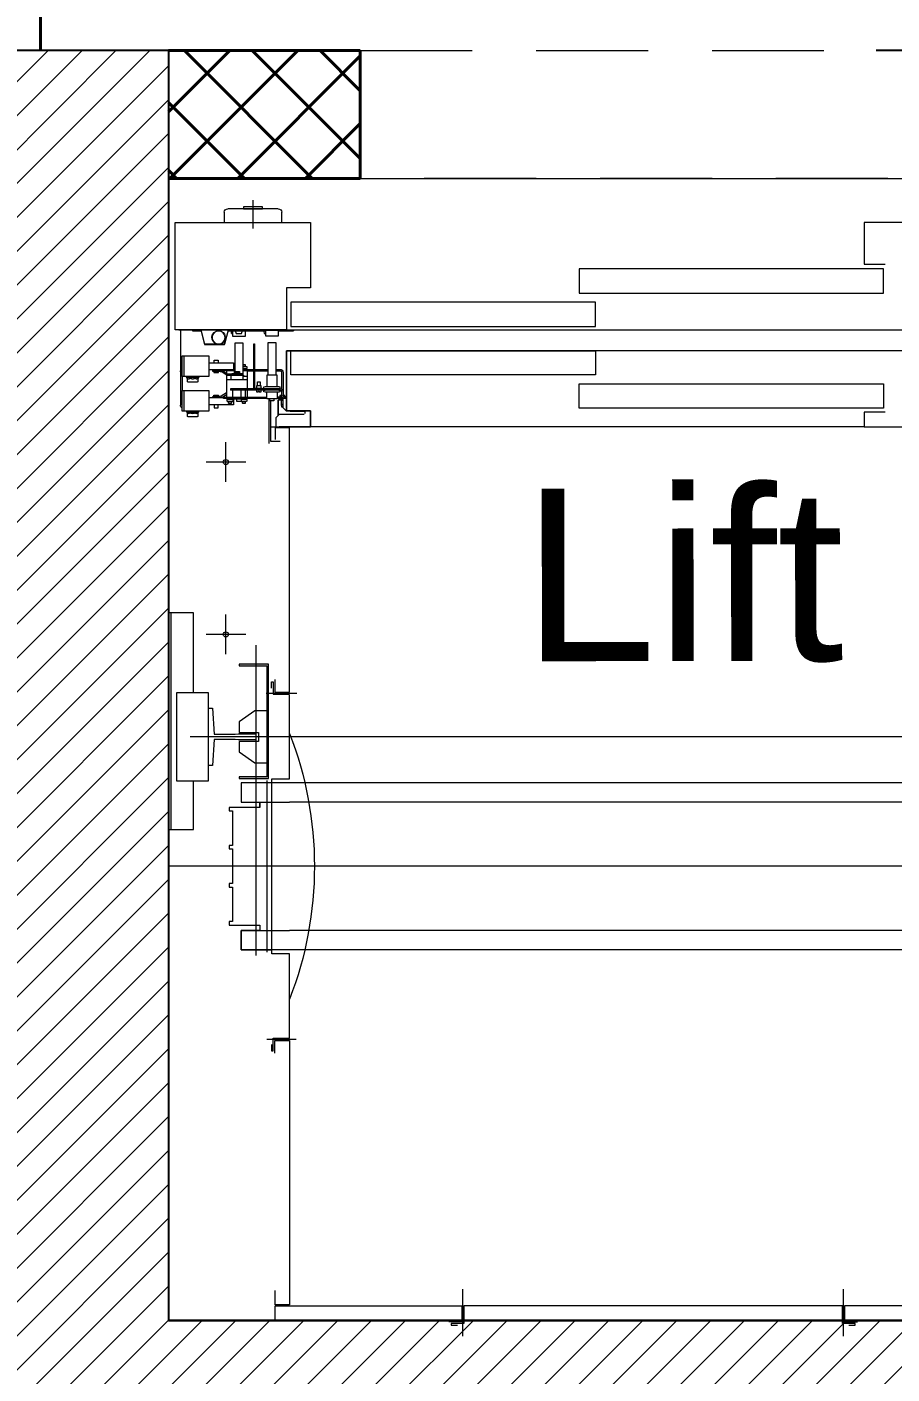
# Model space of a CAD drawing. Header units: metres. Extents: x -322116 to -321123, y -26723 to -26468.
# Drawn here: x -321720.433 to -321719.08, y -26551.829 to -26549.721 of the extents above; entities that cross this region are included whole.
import ezdxf

# ---------------------------------------------------------------- set-up
doc = ezdxf.new("R2010")
doc.units = ezdxf.units.M
doc.header["$LTSCALE"] = 7
doc.header["$MEASUREMENT"] = 0
doc.header["$PDMODE"] = 34
doc.header["$PDSIZE"] = 0.5
doc.linetypes.add('1363-TXX-A-XXX-Plots layouts-R02$0$HIDDEN', pattern=[0.375, 0.25, -0.125])
doc.linetypes.add('Hidden', pattern=[9.525, 6.35, -3.175])
doc.layers.add('22-1-14-ROAD P2PFGC', color=5, linetype='Continuous')
for name, color, linetype, lineweight in [('A-ANNO-TXT3', 6, 'Continuous', 30), ('A-CONV-EVTR', 2, 'Continuous', 18), ('A-FLOR-HIDN', 9, 'Hidden', 13), ('A-GRID-DIMS', 142, 'Continuous', 9), ('A-PATT', 8, 'Continuous', 5), ('A-WALL-BLWO', 7, 'Continuous', 40), ('L-Structure', 5, 'Continuous', 15), ('PATT-CONC', 8, 'Continuous', 9), ('plaster', 1, 'Continuous', 0)]:
    doc.layers.add(name, color=color, linetype=linetype, lineweight=lineweight)
doc.styles.add('EG_SIMPLEX', font='SIMPLEX.shx')
doc.styles.get("Standard").update_dxf_attribs({"font": 'romans.shx', "height": 0.5})
doc.dimstyles.new('ERGA-M-0200', dxfattribs={"dimscale": 1.15, "dimtxt": 0.2, "dimasz": 0.2, "dimexe": 0.1, "dimexo": 0.1, "dimgap": 0.06, "dimtad": 1, "dimdec": 1, "dimlfac": 100, "dimrnd": 5, "dimdsep": 46, "dimtxsty": 'EG_SIMPLEX', "dimblk1": 'OBLIQUE', "dimblk2": 'OBLIQUE', "dimsah": 1, "dimcen": 0.3, "dimclrd": 256, "dimclre": 256, "dimclrt": 2, "dimadec": 0, "dimazin": 0, "dimtfac": 1, "dimtdec": 1, "dimtix": 1, "dimtmove": 2, "dimatfit": 3, "dimldrblk": 'OBLIQUE', "dimfxl": 1, "dimtolj": 1, "dimtzin": 0, "dimarcsym": 0})

# ---------------------------------------------------------------- blocks, each defined once
blk = doc.blocks.new('block')
at = {"layer": 'PATT-CONC', "transparency": 33554610}
h = blk.add_hatch(dxfattribs=at)
h.set_pattern_fill('ANSI31', color=8, scale=0.3)
h.set_pattern_definition([(45, (0, 0), (-0.0265165042945, 0.0265165042945), [])])
edge = h.paths.add_edge_path()
edge.add_line((-321666.3118, -26556.5581), (-321655.5118, -26556.5581))
edge.add_line((-321655.5118, -26556.5581), (-321655.5118, -26553.8198))
edge.add_line((-321655.5118, -26553.8198), (-321653.5118, -26553.8198))
edge.add_line((-321653.5118, -26553.8198), (-321653.5118, -26552.0448))
edge.add_line((-321653.5118, -26552.0448), (-321655.5118, -26552.0448))
edge.add_line((-321655.5118, -26552.0448), (-321655.5118, -26549.7581))
edge.add_line((-321655.5118, -26549.7581), (-321655.2118, -26549.7581))
edge.add_line((-321655.2118, -26549.7581), (-321655.2118, -26551.7448))
edge.add_line((-321655.2118, -26551.7448), (-321653.5118, -26551.7448))
edge.add_line((-321653.5118, -26551.7448), (-321653.5118, -26549.7581))
edge.add_line((-321653.5118, -26549.7581), (-321653.2118, -26549.7581))
edge.add_line((-321653.2118, -26549.7581), (-321653.2118, -26553.8198))
edge.add_line((-321653.2118, -26553.8198), (-321650.8518, -26553.8198))
edge.add_line((-321650.8518, -26553.8198), (-321650.8514, -26549.7581))
edge.add_line((-321650.8514, -26549.7581), (-321650.5518, -26549.7581))
edge.add_line((-321650.5518, -26549.7581), (-321650.5518, -26554.1198))
edge.add_line((-321650.5518, -26554.1198), (-321651.4424, -26554.1198))
edge.add_line((-321651.4424, -26554.1198), (-321651.4424, -26556.5581))
edge.add_line((-321651.4424, -26556.5581), (-321642.2603, -26556.5581))
at = {"layer": 'L-Structure'}
blk.add_lwpolyline([(-321666.3118, -26556.5581), (-321655.5118, -26556.5581), (-321655.5118, -26553.8198), (-321653.5118, -26553.8198), (-321653.5118, -26552.0448), (-321655.5118, -26552.0448), (-321655.5118, -26549.7581), (-321655.2118, -26549.7581), (-321655.2118, -26551.7448), (-321653.5118, -26551.7448), (-321653.5118, -26549.7581), (-321653.2118, -26549.7581), (-321653.2118, -26553.8198), (-321650.8518, -26553.8198), (-321650.8514, -26549.7581), (-321650.5518, -26549.7581), (-321650.5518, -26554.1198), (-321651.4424, -26554.1198), (-321651.4424, -26556.5581), (-321642.2603, -26556.5581)], dxfattribs=at)
blk = doc.blocks.new('new for 322')
at = {"layer": 'plaster'}
h = blk.add_hatch(dxfattribs=at)
h.set_pattern_fill('ANSI38', color=256, scale=1.6)
h.paths.add_polyline_path([(-321765.0788, -26543.0781), (-321765.5036, -26543.5028), (-321766.2268, -26542.7796), (-321766.2956, -26542.7796), (-321765.5175, -26558.0822), (-321764.316, -26558.0822)])
h.paths.add_polyline_path([(-321768.5834, -26556.8625), (-321781.7424, -26556.8822), (-321781.7424, -26554.1198), (-321785.2118, -26554.1198), (-321785.2118, -26556.8581), (-321797.2021, -26556.8581), (-321797.2961, -26558.0581), (-321784.2274, -26558.0581), (-321784.2274, -26555.3198), (-321783.0674, -26555.3198), (-321783.0674, -26558.0822), (-321768.5214, -26558.0822)])
h.paths.add_polyline_path([(-321765.5798, -26556.8581), (-321768.5834, -26556.8625), (-321768.5214, -26558.0822), (-321765.5175, -26558.0822)])
h.paths.add_polyline_path([(-321797.2021, -26556.8581), (-321800.2113, -26556.8581), (-321800.3053, -26558.0581), (-321797.2961, -26558.0581)])
h.paths.add_polyline_path([(-321799.6506, -26549.7008), (-321799.1168, -26542.8869), (-321799.7327, -26543.5028), (-321800.3225, -26542.9129), (-321800.847, -26549.6071), (-321801.509, -26558.0581), (-321800.3053, -26558.0581), (-321800.2113, -26556.8581), (-321800.2113, -26556.8581)])
h.paths.add_polyline_path([(-321798.8905, -26539.9977), (-321798.2566, -26531.9053), (-321770.9538, -26531.9053), (-321771.0148, -26530.7053), (-321799.3662, -26530.7053), (-321800.0868, -26539.9039), (-321800.3225, -26542.9129), (-321799.7327, -26543.5028), (-321799.1168, -26542.8869)])
edge = h.paths.add_edge_path(flags=16)
edge.add_arc((-321799.7327, -26542.7796), 0.5062, 0, 360)
h.paths.add_polyline_path([(-321799.9764, -26543.172), (-321799.4889, -26543.172), (-321799.4889, -26542.8345), (-321799.9764, -26542.8345)], flags=0)
h.paths.add_polyline_path([(-321800.1505, -26542.7522), (-321799.3148, -26542.7522), (-321799.3148, -26542.4147), (-321800.1505, -26542.4147)], flags=0)
h.paths.add_polyline_path([(-321800.0191, -26538.1625), (-321799.0769, -26538.1625), (-321799.0769, -26537.7125), (-321800.0191, -26537.7125)], flags=17)
h.paths.add_polyline_path([(-321799.7372, -26537.6648), (-321799.3588, -26537.6648), (-321799.3588, -26537.2054), (-321799.7372, -26537.2054)], flags=16)
edge = h.paths.add_edge_path()
edge.add_line((-321765.8073, -26528.7505), (-321767.005, -26528.8262))
edge.add_line((-321767.005, -26528.8262), (-321766.2956, -26542.7796))
edge.add_line((-321766.2956, -26542.7796), (-321766.2268, -26542.7796))
edge.add_line((-321766.2268, -26542.7796), (-321766.0098, -26542.7796))
edge.add_arc((-321765.5036, -26542.7796), 0.5062, 39.0187, 180, ccw=False)
edge.add_line((-321765.1102, -26542.4608), (-321765.8073, -26528.7505))
blk = doc.blocks.new('1 elev')
at = {"layer": 'A-PATT', "extrusion": (2.36417e-21, 1.06473e-05, 1)}
blk.add_hatch(color=256, dxfattribs=at).paths.add_polyline_path([(-321709.4192, -26488.6632), (-321709.4652, -26488.6632), (-321709.4652, -26488.4845), (-321709.4192, -26488.4845), (-321709.4192, -26488.4872), (-321709.4625, -26488.4872), (-321709.4625, -26488.6605), (-321709.4192, -26488.6605)], flags=0)
at = {"layer": 'A-CONV-EVTR', "extrusion": (2.36417e-21, 1.06473e-05, 1)}
for p, q in [((-321709.4805, -26487.772, 0), (-321709.4014, -26487.772, 0)), ((-321709.4556, -26487.772, 0), (-321709.4556, -26487.7688, 0)), ((-321709.4556, -26487.7688, 0), (-321709.4263, -26487.7688, 0)), ((-321709.4263, -26487.772, 0), (-321709.4556, -26487.772, 0)), ((-321709.441, -26487.8026, 0), (-321709.441, -26487.7583, 0)), ((-321709.4263, -26487.7688, 0), (-321709.4263, -26487.772, 0)), ((-321710.9329, -26487.7937, 0), (-321710.3969, -26487.7937, 0)), ((-321710.3969, -26487.7937, 0), (-321710.3969, -26487.8587, 0)), ((-321709.3195, -26487.7937, 0), (-321709.5307, -26487.7937, 0)), ((-321709.5307, -26487.7937, 0), (-321709.5307, -26487.8955, 0)), ((-321709.4859, -26487.7937, 0), (-321709.4859, -26487.7774, 0)), ((-321709.396, -26487.7937, 0), (-321709.4859, -26487.7937, 0)), ((-321709.396, -26487.7774, 0), (-321709.396, -26487.7937, 0)), ((-321709.3195, -26487.9615, 0), (-321709.3195, -26487.7937, 0)), ((-321710.3969, -26487.8587, 0), (-321710.4294, -26487.8587, 0)), ((-321710.4269, -26487.9041, 0), (-321710.4269, -26487.8662, 0)), ((-321710.4269, -26487.8662, 0), (-321709.9508, -26487.8662, 0)), ((-321709.9508, -26487.8662, 0), (-321709.9508, -26487.9041, 0)), ((-321709.5307, -26487.8955, 0), (-321709.4933, -26487.8955, 0)), ((-321709.4933, -26487.8955, 0), (-321709.4933, -26487.9615, 0)), ((-321709.9508, -26487.9041, 0), (-321710.4269, -26487.9041, 0)), ((-321709.9765, -26487.9561, 0), (-321709.9765, -26487.9182, 0)), ((-321709.9765, -26487.9182, 0), (-321709.5004, -26487.9182, 0)), ((-321709.5004, -26487.9182, 0), (-321709.5004, -26487.9561, 0)), ((-321709.325, -26487.9615, 0), (-321710.9329, -26487.9615, 0)), ((-321709.5004, -26487.9561, 0), (-321709.9765, -26487.9561, 0)), ((-321709.5044, -26487.9621, 0), (-321709.5044, -26487.9628, 0)), ((-321709.4026, -26487.9621, 0), (-321709.5044, -26487.9621, 0)), ((-321709.4809, -26487.9628, 0), (-321709.5044, -26487.9628, 0)), ((-321709.4939, -26487.9615, 0), (-321709.3574, -26487.9615, 0)), ((-321709.4933, -26487.9615, 0), (-321709.3195, -26487.9615, 0)), ((-321709.4809, -26487.9707, 0), (-321709.4809, -26487.9621, 0)), ((-321709.4603, -26487.9621, 0), (-321709.4603, -26487.9707, 0)), ((-321709.4024, -26487.9628, 0), (-321709.4603, -26487.9628, 0)), ((-321709.4578, -26487.9641, 0), (-321709.4571, -26487.9628, 0)), ((-321709.4294, -26487.9715, 0), (-321709.4294, -26487.9628, 0)), ((-321709.4239, -26487.9641, 0), (-321709.4246, -26487.9628, 0)), ((-321709.4138, -26487.9641, 0), (-321709.4131, -26487.9628, 0)), ((-321709.4089, -26487.9628, 0), (-321709.4089, -26487.9715, 0)), ((-321709.3966, -26487.9843, 0), (-321709.4026, -26487.9621, 0)), ((-321709.4022, -26487.9615, 0), (-321709.3962, -26487.9837, 0)), ((-321709.3656, -26487.9837, 0), (-321709.3597, -26487.9615, 0)), ((-321709.3593, -26487.9621, 0), (-321709.3652, -26487.9843, 0)), ((-321709.3463, -26487.9628, 0), (-321709.3595, -26487.9628, 0)), ((-321709.3463, -26487.9621, 0), (-321709.3593, -26487.9621, 0)), ((-321709.333, -26487.9615, 0), (-321709.3574, -26487.9615, 0)), ((-321709.3463, -26487.9615, 0), (-321709.3463, -26487.9628, 0)), ((-321709.3277, -26487.9615, 0), (-321709.3277, -26488.0795, 0)), ((-321709.4603, -26487.9707, 0), (-321709.4809, -26487.9707, 0)), ((-321709.4771, -26487.9816, 0), (-321709.4641, -26487.9816, 0)), ((-321709.4771, -26488.0324, 0), (-321709.4771, -26487.9816, 0)), ((-321709.4641, -26487.9816, 0), (-321709.4641, -26488.0324, 0)), ((-321709.4586, -26487.9672, 0), (-321709.4603, -26487.9672, 0)), ((-321709.4578, -26487.9641, 0), (-321709.4586, -26487.9672, 0)), ((-321709.4435, -26487.9832, 0), (-321709.4435, -26488.0514, 0)), ((-321709.4424, -26487.9832, 0), (-321709.4435, -26487.9832, 0)), ((-321709.4424, -26488.0514, 0), (-321709.4424, -26487.9832, 0)), ((-321709.4089, -26487.9715, 0), (-321709.4294, -26487.9715, 0)), ((-321709.4257, -26487.9823, 0), (-321709.4127, -26487.9823, 0)), ((-321709.4257, -26488.0395, 0), (-321709.4257, -26487.9823, 0)), ((-321709.4231, -26487.9672, 0), (-321709.4239, -26487.9641, 0)), ((-321709.4146, -26487.9672, 0), (-321709.4231, -26487.9672, 0)), ((-321709.4138, -26487.9641, 0), (-321709.4146, -26487.9672, 0)), ((-321709.4127, -26487.9823, 0), (-321709.4127, -26488.0265, 0)), ((-321709.4076, -26487.9641, 0), (-321709.4089, -26487.9641, 0)), ((-321709.4076, -26487.9672, 0), (-321709.4089, -26487.9672, 0)), ((-321709.4076, -26487.9672, 0), (-321709.4076, -26487.9641, 0)), ((-321709.3977, -26487.9719, 0), (-321709.3972, -26487.972, 0)), ((-321709.3977, -26487.9749, 0), (-321709.3972, -26487.9749, 0)), ((-321709.3962, -26487.9837, 0), (-321709.3656, -26487.9837, 0)), ((-321709.3597, -26487.9637, 0), (-321709.3603, -26487.9637, 0)), ((-321710.8571, -26487.994, 0), (-321709.4933, -26487.994, 0)), ((-321709.9765, -26487.994, 0), (-321709.9765, -26488.0319, 0)), ((-321709.5004, -26487.994, 0), (-321709.9765, -26487.994, 0)), ((-321709.4933, -26487.994, 0), (-321709.5068, -26487.994, 0)), ((-321709.4933, -26487.994, 0), (-321709.5068, -26487.994, 0)), ((-321709.5004, -26488.0319, 0), (-321709.5004, -26487.994, 0)), ((-321709.4933, -26487.994, 0), (-321709.4933, -26488.0882, 0)), ((-321709.4933, -26488.0882, 0), (-321709.4933, -26487.994, 0)), ((-321709.4933, -26488.0882, 0), (-321709.4933, -26487.994, 0)), ((-321709.4424, -26487.9886, 0), (-321709.4435, -26487.9886, 0)), ((-321709.3652, -26487.9843, 0), (-321709.3966, -26487.9843, 0)), ((-321709.3717, -26488.0021, 0), (-321709.3717, -26488.0346, 0)), ((-321709.3301, -26488.0021, 0), (-321709.3717, -26488.0021, 0)), ((-321709.3327, -26488.0021, 0), (-321709.3327, -26488.0346, 0)), ((-321709.3301, -26488.0346, 0), (-321709.3301, -26488.0021, 0)), ((-321709.4771, -26488.0232, 0), (-321709.4836, -26488.0232, 0)), ((-321709.4771, -26488.0254, 0), (-321709.4836, -26488.0254, 0)), ((-321709.4435, -26488.0232, 0), (-321709.4641, -26488.0232, 0)), ((-321709.4435, -26488.0254, 0), (-321709.4641, -26488.0254, 0)), ((-321709.4257, -26488.0232, 0), (-321709.4424, -26488.0232, 0)), ((-321709.4322, -26488.0254, 0), (-321709.4424, -26488.0254, 0)), ((-321709.4322, -26488.0254, 0), (-321709.4257, -26488.0254, 0)), ((-321709.4322, -26488.0536, 0), (-321709.4322, -26488.0254, 0)), ((-321709.4305, -26488.0187, 0), (-321709.4311, -26488.019, 0)), ((-321709.4311, -26488.019, 0), (-321709.4311, -26488.0218, 0)), ((-321709.4311, -26488.0218, 0), (-321709.4305, -26488.0222, 0)), ((-321709.4311, -26488.0222, 0), (-321709.4257, -26488.0222, 0)), ((-321709.4311, -26488.0232, 0), (-321709.4311, -26488.0222, 0)), ((-321709.4257, -26488.0187, 0), (-321709.4305, -26488.0187, 0)), ((-321709.4285, -26488.0154, 0), (-321709.4289, -26488.0159, 0)), ((-321709.4289, -26488.0159, 0), (-321709.4289, -26488.0187, 0)), ((-321709.4257, -26488.0159, 0), (-321709.4289, -26488.0159, 0)), ((-321709.4257, -26488.0154, 0), (-321709.4285, -26488.0154, 0)), ((-321709.4105, -26488.0232, 0), (-321709.4127, -26488.0232, 0)), ((-321709.4127, -26488.0254, 0), (-321709.3997, -26488.0254, 0)), ((-321709.4105, -26488.0132, 0), (-321709.4105, -26488.0241, 0)), ((-321709.3717, -26488.0132, 0), (-321709.4105, -26488.0132, 0)), ((-321709.4105, -26488.0241, 0), (-321709.3717, -26488.0241, 0)), ((-321709.3921, -26488.0249, 0), (-321709.4014, -26488.0305, 0)), ((-321709.3997, -26488.0254, 0), (-321709.3997, -26488.0295, 0)), ((-321709.3997, -26488.0254, 0), (-321709.3948, -26488.0254, 0)), ((-321709.398, -26488.0254, 0), (-321709.398, -26488.0241, 0)), ((-321709.3948, -26488.0254, 0), (-321709.3948, -26488.0241, 0)), ((-321709.378, -26488.0243, 0), (-321709.3899, -26488.0243, 0)), ((-321709.3867, -26488.0086, 0), (-321709.3867, -26488.0132, 0)), ((-321709.3802, -26488.0086, 0), (-321709.3867, -26488.0086, 0)), ((-321709.3867, -26488.0241, 0), (-321709.3867, -26488.0243, 0)), ((-321709.3802, -26488.0132, 0), (-321709.3802, -26488.0086, 0)), ((-321709.3802, -26488.0241, 0), (-321709.3802, -26488.0243, 0)), ((-321709.378, -26488.0265, 0), (-321709.378, -26488.0243, 0)), ((-321710.4269, -26488.046, 0), (-321710.4269, -26488.0839, 0)), ((-321709.9508, -26488.046, 0), (-321710.4269, -26488.046, 0)), ((-321709.9765, -26488.0319, 0), (-321709.5004, -26488.0319, 0)), ((-321709.9508, -26488.0839, 0), (-321709.9508, -26488.046, 0)), ((-321709.4879, -26488.0276, 0), (-321709.4879, -26488.0644, 0)), ((-321709.4858, -26488.0276, 0), (-321709.4858, -26488.0541, 0)), ((-321709.4787, -26488.0324, 0), (-321709.4625, -26488.0324, 0)), ((-321709.4787, -26488.0503, 0), (-321709.4787, -26488.0324, 0)), ((-321709.4625, -26488.0324, 0), (-321709.4625, -26488.0503, 0)), ((-321709.4522, -26488.0427, 0), (-321709.4522, -26488.049, 0)), ((-321709.4479, -26488.0427, 0), (-321709.4522, -26488.0427, 0)), ((-321709.4479, -26488.049, 0), (-321709.4479, -26488.0427, 0)), ((-321709.4257, -26488.0341, 0), (-321709.4322, -26488.0341, 0)), ((-321709.4322, -26488.0395, 0), (-321709.3997, -26488.0395, 0)), ((-321709.4273, -26488.0332, 0), (-321709.4257, -26488.0332, 0)), ((-321709.4273, -26488.0341, 0), (-321709.4273, -26488.0332, 0)), ((-321709.4257, -26488.033, 0), (-321709.4025, -26488.033, 0)), ((-321709.4245, -26488.0308, 0), (-321709.4025, -26488.0308, 0)), ((-321709.4245, -26488.033, 0), (-321709.4245, -26488.0308, 0)), ((-321709.424, -26488.0295, 0), (-321709.424, -26488.0308, 0)), ((-321709.4078, -26488.0295, 0), (-321709.424, -26488.0295, 0)), ((-321709.4197, -26488.0265, 0), (-321709.4197, -26488.0294, 0)), ((-321709.4121, -26488.0265, 0), (-321709.4197, -26488.0265, 0)), ((-321709.4197, -26488.0294, 0), (-321709.4121, -26488.0294, 0)), ((-321709.4148, -26488.0308, 0), (-321709.4148, -26488.033, 0)), ((-321709.4121, -26488.0294, 0), (-321709.4121, -26488.0265, 0)), ((-321709.4092, -26488.033, 0), (-321709.4092, -26488.0308, 0)), ((-321709.4078, -26488.0308, 0), (-321709.4078, -26488.0295, 0)), ((-321709.4062, -26488.033, 0), (-321709.4062, -26488.0395, 0)), ((-321709.4003, -26488.0324, 0), (-321709.391, -26488.0268, 0)), ((-321709.3997, -26488.032, 0), (-321709.3997, -26488.0666, 0)), ((-321709.3899, -26488.0265, 0), (-321709.378, -26488.0265, 0)), ((-321709.3869, -26488.0281, 0), (-321709.3869, -26488.0265, 0)), ((-321709.3799, -26488.0281, 0), (-321709.3869, -26488.0281, 0)), ((-321709.3799, -26488.0265, 0), (-321709.3799, -26488.0281, 0)), ((-321709.3717, -26488.0346, 0), (-321709.3301, -26488.0346, 0)), ((-321709.3564, -26488.0357, 0), (-321709.3564, -26488.0346, 0)), ((-321709.3369, -26488.0357, 0), (-321709.3564, -26488.0357, 0)), ((-321709.3564, -26488.0357, 0), (-321709.3547, -26488.0373, 0)), ((-321709.3547, -26488.0373, 0), (-321709.3547, -26488.0426, 0)), ((-321709.3547, -26488.0426, 0), (-321709.3537, -26488.0433, 0)), ((-321709.3537, -26488.0433, 0), (-321709.3396, -26488.0433, 0)), ((-321709.3396, -26488.0433, 0), (-321709.3385, -26488.0426, 0)), ((-321709.3385, -26488.0373, 0), (-321709.3369, -26488.0357, 0)), ((-321709.3385, -26488.0426, 0), (-321709.3385, -26488.0373, 0)), ((-321709.3369, -26488.0346, 0), (-321709.3369, -26488.0357, 0)), ((-321709.3304, -26488.0346, 0), (-321709.3304, -26488.0563, 0)), ((-321709.4881, -26488.0653, 0), (-321709.4938, -26488.0653, 0)), ((-321709.4887, -26488.066, 0), (-321709.4928, -26488.066, 0)), ((-321709.4908, -26488.0642, 0), (-321709.4883, -26488.0642, 0)), ((-321709.4883, -26488.0642, 0), (-321709.4879, -26488.0642, 0)), ((-321709.4879, -26488.0644, 0), (-321709.4881, -26488.0642, 0)), ((-321709.4787, -26488.066, 0), (-321709.4861, -26488.066, 0)), ((-321709.4858, -26488.0579, 0), (-321709.4858, -26488.0644, 0)), ((-321709.4858, -26488.0642, 0), (-321709.483, -26488.0642, 0)), ((-321709.4847, -26488.0648, 0), (-321709.4858, -26488.0648, 0)), ((-321709.4858, -26488.0651, 0), (-321709.4853, -26488.0653, 0)), ((-321709.4858, -26488.0653, 0), (-321709.4853, -26488.0653, 0)), ((-321709.4853, -26488.0653, 0), (-321709.4853, -26488.0659, 0)), ((-321709.4853, -26488.0659, 0), (-321709.4846, -26488.0659, 0)), ((-321709.4847, -26488.0642, 0), (-321709.4847, -26488.0648, 0)), ((-321709.4846, -26488.0659, 0), (-321709.4847, -26488.0642, 0)), ((-321709.4836, -26488.0536, 0), (-321709.4056, -26488.0536, 0)), ((-321709.4836, -26488.0557, 0), (-321709.4056, -26488.0557, 0)), ((-321709.4814, -26488.0503, 0), (-321709.4831, -26488.0508, 0)), ((-321709.48, -26488.0503, 0), (-321709.4831, -26488.0508, 0)), ((-321709.4831, -26488.0508, 0), (-321709.4831, -26488.0531, 0)), ((-321709.4831, -26488.0531, 0), (-321709.4814, -26488.0536, 0)), ((-321709.4814, -26488.0557, 0), (-321709.4831, -26488.0562, 0)), ((-321709.4831, -26488.0562, 0), (-321709.4831, -26488.0585, 0)), ((-321709.4831, -26488.0585, 0), (-321709.4814, -26488.059, 0)), ((-321709.483, -26488.0642, 0), (-321709.483, -26488.066, 0)), ((-321709.4598, -26488.0503, 0), (-321709.4814, -26488.0503, 0)), ((-321709.4814, -26488.059, 0), (-321709.4598, -26488.059, 0)), ((-321709.4787, -26488.059, 0), (-321709.4787, -26488.0693, 0)), ((-321709.4625, -26488.0693, 0), (-321709.4625, -26488.059, 0)), ((-321709.3948, -26488.0666, 0), (-321709.4625, -26488.0666, 0)), ((-321709.4581, -26488.0508, 0), (-321709.4598, -26488.0503, 0)), ((-321709.4598, -26488.0536, 0), (-321709.4581, -26488.0531, 0)), ((-321709.4581, -26488.0562, 0), (-321709.4598, -26488.0557, 0)), ((-321709.4598, -26488.059, 0), (-321709.4581, -26488.0585, 0)), ((-321709.4581, -26488.0531, 0), (-321709.4581, -26488.0508, 0)), ((-321709.4581, -26488.0585, 0), (-321709.4581, -26488.0562, 0)), ((-321709.4554, -26488.0525, 0), (-321709.4554, -26488.0536, 0)), ((-321709.4446, -26488.0525, 0), (-321709.4554, -26488.0525, 0)), ((-321709.4538, -26488.049, 0), (-321709.4462, -26488.049, 0)), ((-321709.4538, -26488.0525, 0), (-321709.4538, -26488.049, 0)), ((-321709.4536, -26488.0585, 0), (-321709.4538, -26488.0557, 0)), ((-321709.4507, -26488.0585, 0), (-321709.4536, -26488.0585, 0)), ((-321709.4507, -26488.0574, 0), (-321709.4507, -26488.0585, 0)), ((-321709.4494, -26488.0574, 0), (-321709.4507, -26488.0574, 0)), ((-321709.45, -26488.0525, 0), (-321709.45, -26488.0536, 0)), ((-321709.4494, -26488.0585, 0), (-321709.4494, -26488.0574, 0)), ((-321709.4465, -26488.0585, 0), (-321709.4494, -26488.0585, 0)), ((-321709.4462, -26488.0557, 0), (-321709.4465, -26488.0585, 0)), ((-321709.4462, -26488.049, 0), (-321709.4462, -26488.0525, 0)), ((-321709.4322, -26488.0666, 0), (-321709.4322, -26488.0557, 0)), ((-321709.4292, -26488.0666, 0), (-321709.4292, -26488.0557, 0)), ((-321709.4224, -26488.0666, 0), (-321709.4224, -26488.0557, 0)), ((-321709.411, -26488.0557, 0), (-321709.411, -26488.0536, 0)), ((-321709.4094, -26488.0666, 0), (-321709.4094, -26488.0557, 0)), ((-321709.4056, -26488.0536, 0), (-321709.4056, -26488.0557, 0)), ((-321709.3997, -26488.06, 0), (-321709.391, -26488.0652, 0)), ((-321709.3921, -26488.067, 0), (-321709.3997, -26488.0625, 0)), ((-321709.398, -26488.0687, 0), (-321709.398, -26488.0666, 0)), ((-321709.3948, -26488.0687, 0), (-321709.3948, -26488.0666, 0)), ((-321709.3948, -26488.0679, 0), (-321709.3717, -26488.0679, 0)), ((-321709.378, -26488.0655, 0), (-321709.3899, -26488.0655, 0)), ((-321709.3899, -26488.0676, 0), (-321709.378, -26488.0676, 0)), ((-321709.3869, -26488.0638, 0), (-321709.3869, -26488.0655, 0)), ((-321709.3799, -26488.0638, 0), (-321709.3869, -26488.0638, 0)), ((-321709.3867, -26488.0679, 0), (-321709.3867, -26488.0676, 0)), ((-321709.3802, -26488.0679, 0), (-321709.3802, -26488.0676, 0)), ((-321709.3799, -26488.0655, 0), (-321709.3799, -26488.0638, 0)), ((-321709.378, -26488.0676, 0), (-321709.378, -26488.0655, 0)), ((-321709.3717, -26488.0563, 0), (-321709.3717, -26488.0888, 0)), ((-321709.3301, -26488.0563, 0), (-321709.3717, -26488.0563, 0)), ((-321709.3327, -26488.0563, 0), (-321709.3327, -26488.0888, 0)), ((-321709.3301, -26488.0888, 0), (-321709.3301, -26488.0563, 0)), ((-321710.4269, -26488.0839, 0), (-321709.9508, -26488.0839, 0)), ((-321709.5307, -26488.0882, 0), (-321709.5307, -26488.1131, 0)), ((-321709.4933, -26488.0882, 0), (-321709.5307, -26488.0882, 0)), ((-321709.5307, -26488.0882, 0), (-321709.4933, -26488.0882, 0)), ((-321709.5307, -26488.1131, 0), (-321709.5307, -26488.0882, 0)), ((-321709.5307, -26488.0882, 0), (-321709.4933, -26488.0882, 0)), ((-321709.5307, -26488.1131, 0), (-321709.5307, -26488.0882, 0)), ((-321709.5231, -26488.0882, 0), (-321709.5209, -26488.0882, 0)), ((-321709.522, -26488.0893, 0), (-321709.522, -26488.0925, 0)), ((-321709.522, -26488.0893, 0), (-321709.4993, -26488.0893, 0)), ((-321709.4928, -26488.0882, 0), (-321709.5209, -26488.0882, 0)), ((-321709.4933, -26488.0687, 0), (-321709.4787, -26488.0687, 0)), ((-321709.4874, -26488.0828, 0), (-321709.4928, -26488.0882, 0)), ((-321709.4874, -26488.0692, 0), (-321709.4874, -26488.0828, 0)), ((-321709.4874, -26488.0709, 0), (-321709.4809, -26488.0709, 0)), ((-321709.4853, -26488.0712, 0), (-321709.4874, -26488.0712, 0)), ((-321709.4874, -26488.0783, 0), (-321709.4848, -26488.0783, 0)), ((-321709.4851, -26488.0783, 0), (-321709.4874, -26488.0783, 0)), ((-321709.4854, -26488.0817, 0), (-321709.4874, -26488.0817, 0)), ((-321709.4863, -26488.0715, 0), (-321709.4809, -26488.0715, 0)), ((-321709.4848, -26488.0783, 0), (-321709.4854, -26488.0817, 0)), ((-321709.4853, -26488.0709, 0), (-321709.4853, -26488.0712, 0)), ((-321709.4848, -26488.0715, 0), (-321709.4848, -26488.0783, 0)), ((-321709.4828, -26488.0687, 0), (-321709.4819, -26488.0687, 0)), ((-321709.4803, -26488.072, 0), (-321709.4803, -26488.0953, 0)), ((-321709.4798, -26488.072, 0), (-321709.4798, -26488.0958, 0)), ((-321709.4787, -26488.0693, 0), (-321709.4625, -26488.0693, 0)), ((-321709.4738, -26488.0693, 0), (-321709.4738, -26488.0725, 0)), ((-321709.4738, -26488.0725, 0), (-321709.4673, -26488.0725, 0)), ((-321709.469, -26488.1304, 0), (-321709.469, -26488.0725, 0)), ((-321709.4673, -26488.0725, 0), (-321709.4673, -26488.0693, 0)), ((-321709.4663, -26488.1391, 0), (-321709.4663, -26488.0714, 0)), ((-321709.4625, -26488.0687, 0), (-321709.3948, -26488.0687, 0)), ((-321709.4311, -26488.0698, 0), (-321709.4311, -26488.0687, 0)), ((-321709.4305, -26488.0698, 0), (-321709.4311, -26488.0701, 0)), ((-321709.4224, -26488.0698, 0), (-321709.4311, -26488.0698, 0)), ((-321709.4311, -26488.0701, 0), (-321709.4311, -26488.0729, 0)), ((-321709.4311, -26488.0729, 0), (-321709.4305, -26488.0733, 0)), ((-321709.4305, -26488.0733, 0), (-321709.423, -26488.0733, 0)), ((-321709.4289, -26488.0733, 0), (-321709.4289, -26488.0761, 0)), ((-321709.4289, -26488.0761, 0), (-321709.4285, -26488.0765, 0)), ((-321709.4289, -26488.0761, 0), (-321709.4246, -26488.0761, 0)), ((-321709.4285, -26488.0765, 0), (-321709.425, -26488.0765, 0)), ((-321709.425, -26488.0765, 0), (-321709.4246, -26488.0761, 0)), ((-321709.4246, -26488.0761, 0), (-321709.4246, -26488.0733, 0)), ((-321709.423, -26488.0698, 0), (-321709.4224, -26488.07, 0)), ((-321709.423, -26488.0733, 0), (-321709.4224, -26488.0729, 0)), ((-321709.4226, -26488.07, 0), (-321709.411, -26488.07, 0)), ((-321709.4224, -26488.0687, 0), (-321709.4224, -26488.0698, 0)), ((-321709.4224, -26488.0701, 0), (-321709.4224, -26488.073, 0)), ((-321709.4224, -26488.073, 0), (-321709.4224, -26488.0733, 0)), ((-321709.4224, -26488.0733, 0), (-321709.4159, -26488.0733, 0)), ((-321709.4159, -26488.0733, 0), (-321709.4159, -26488.07, 0)), ((-321709.411, -26488.07, 0), (-321709.411, -26488.0687, 0)), ((-321709.4105, -26488.0687, 0), (-321709.4105, -26488.0787, 0)), ((-321709.4105, -26488.0787, 0), (-321709.3717, -26488.0787, 0)), ((-321709.4089, -26488.0698, 0), (-321709.4095, -26488.0701, 0)), ((-321709.4095, -26488.0701, 0), (-321709.4095, -26488.0729, 0)), ((-321709.4095, -26488.0729, 0), (-321709.4089, -26488.0733, 0)), ((-321709.4094, -26488.0698, 0), (-321709.4094, -26488.0687, 0)), ((-321709.4008, -26488.0698, 0), (-321709.4094, -26488.0698, 0)), ((-321709.4089, -26488.0733, 0), (-321709.4013, -26488.0733, 0)), ((-321709.4073, -26488.0733, 0), (-321709.4073, -26488.0761, 0)), ((-321709.4073, -26488.0761, 0), (-321709.4068, -26488.0765, 0)), ((-321709.4073, -26488.0761, 0), (-321709.4029, -26488.0761, 0)), ((-321709.4068, -26488.0765, 0), (-321709.4034, -26488.0765, 0)), ((-321709.4034, -26488.0765, 0), (-321709.4029, -26488.0761, 0)), ((-321709.4029, -26488.0761, 0), (-321709.4029, -26488.0733, 0)), ((-321709.4007, -26488.0701, 0), (-321709.4013, -26488.0698, 0)), ((-321709.4013, -26488.0733, 0), (-321709.4007, -26488.0729, 0)), ((-321709.4008, -26488.0687, 0), (-321709.4008, -26488.0698, 0)), ((-321709.4007, -26488.0729, 0), (-321709.4007, -26488.0701, 0)), ((-321709.3867, -26488.0833, 0), (-321709.3867, -26488.0787, 0)), ((-321709.3802, -26488.0833, 0), (-321709.3867, -26488.0833, 0)), ((-321709.3802, -26488.0787, 0), (-321709.3802, -26488.0833, 0)), ((-321709.3717, -26488.0888, 0), (-321709.3301, -26488.0888, 0)), ((-321709.3564, -26488.0898, 0), (-321709.3564, -26488.0888, 0)), ((-321709.3369, -26488.0888, 0), (-321709.3369, -26488.0898, 0)), ((-321710.4294, -26488.0904, 0), (-321710.3969, -26488.0904, 0)), ((-321710.3969, -26488.0904, 0), (-321710.3969, -26488.1131, 0)), ((-321709.5209, -26488.0936, 0), (-321709.482, -26488.0936, 0)), ((-321709.482, -26488.0936, 0), (-321709.4766, -26488.099, 0)), ((-321709.4766, -26488.099, 0), (-321709.4766, -26488.112, 0)), ((-321709.3369, -26488.0898, 0), (-321709.3564, -26488.0898, 0)), ((-321709.3564, -26488.0898, 0), (-321709.3547, -26488.0915, 0)), ((-321709.3547, -26488.0915, 0), (-321709.3547, -26488.0968, 0)), ((-321709.3547, -26488.0968, 0), (-321709.3537, -26488.0974, 0)), ((-321709.3537, -26488.0974, 0), (-321709.3396, -26488.0974, 0)), ((-321709.3396, -26488.0974, 0), (-321709.3385, -26488.0968, 0)), ((-321709.3385, -26488.0915, 0), (-321709.3369, -26488.0898, 0)), ((-321709.3385, -26488.0968, 0), (-321709.3385, -26488.0915, 0)), ((-321710.3969, -26488.1131, 0), (-321710.8593, -26488.1131, 0)), ((-321710.3969, -26488.1131, 0), (-321709.482, -26488.1131, 0)), ((-321709.469, -26488.1131, 0), (-321709.5307, -26488.1131, 0)), ((-321709.469, -26488.1131, 0), (-321709.5307, -26488.1131, 0)), ((-321709.4982, -26488.1145, 0), (-321709.4755, -26488.1145, 0)), ((-321709.4982, -26488.5284, 0), (-321709.4982, -26488.1145, 0)), ((-321709.4755, -26488.1145, 0), (-321709.4755, -26488.1331, 0)), ((-321709.469, -26488.1359, 0), (-321709.469, -26488.1131, 0)), ((-321709.469, -26488.1359, 0), (-321709.469, -26488.1131, 0)), ((-321709.4836, -26488.1359, 0), (-321709.469, -26488.1359, 0)), ((-321709.4836, -26488.1359, 0), (-321709.469, -26488.1359, 0)), ((-321709.3986, -26488.1993, 0), (-321709.3986, -26488.1374, 0)), ((-321709.4296, -26488.1683, 0), (-321709.3676, -26488.1683, 0)), ((-321709.3477, -26488.4044, 0), (-321709.3087, -26488.4044, 0)), ((-321709.3477, -26488.5292, 0), (-321709.3477, -26488.4044, 0)), ((-321709.3132, -26488.7433, 0), (-321709.3132, -26488.4044, 0)), ((-321709.3087, -26488.4044, 0), (-321709.3087, -26488.5738, 0)), ((-321709.3986, -26488.4689, 0), (-321709.3986, -26488.407, 0)), ((-321709.4296, -26488.438, 0), (-321709.3676, -26488.438, 0)), ((-321709.3477, -26488.5183, 0), (-321709.3477, -26488.4454, 0)), ((-321709.4452, -26488.4548, 0), (-321709.4452, -26488.9404, 0)), ((-321709.4652, -26488.4845, 0), (-321709.4192, -26488.4845, 0)), ((-321709.4652, -26488.5982, 0), (-321709.4652, -26488.4845, 0)), ((-321709.4625, -26488.4872, 0), (-321709.4625, -26488.5982, 0)), ((-321709.4192, -26488.4872, 0), (-321709.4625, -26488.4872, 0)), ((-321709.4192, -26488.4845, 0), (-321709.4192, -26488.4872, 0)), ((-321709.4752, -26488.5083, 0), (-321709.4752, -26488.5284, 0)), ((-321709.4615, -26488.53, 0), (-321709.5097, -26488.53, 0)), ((-321709.4752, -26488.5284, 0), (-321709.4982, -26488.5284, 0)), ((-321709.4725, -26488.5316, 0), (-321709.4982, -26488.5316, 0)), ((-321709.4725, -26488.5119, 0), (-321709.4725, -26488.5316, 0)), ((-321709.4698, -26488.5119, 0), (-321709.4725, -26488.5119, 0)), ((-321709.4698, -26488.5219, 0), (-321709.4698, -26488.5119, 0)), ((-321709.3712, -26488.5292, 0), (-321709.3214, -26488.5292, 0)), ((-321709.3712, -26488.6672, 0), (-321709.3712, -26488.5292, 0)), ((-321709.3214, -26488.5292, 0), (-321709.3214, -26488.6672, 0)), ((-321709.4982, -26488.6637, 0), (-321709.4982, -26488.5323, 0)), ((-321709.4625, -26488.5576, 0), (-321709.4441, -26488.5576, 0)), ((-321709.4441, -26488.5576, 0), (-321709.4192, -26488.5749, 0)), ((-321709.3777, -26488.5535, 0), (-321709.3802, -26488.5942, 0)), ((-321709.3712, -26488.5535, 0), (-321709.3777, -26488.5535, 0)), ((-321709.3712, -26488.6429, 0), (-321709.3712, -26488.5535, 0)), ((-321709.3087, -26488.5738, 0), (-321709.3087, -26488.7433, 0)), ((-321709.4495, -26488.5912, 0), (-321709.4495, -26488.5982, 0)), ((-321709.4192, -26488.5912, 0), (-321709.4495, -26488.5912, 0)), ((-321709.4452, -26488.5933, 0), (-321709.4452, -26488.6031, 0)), ((-321709.4176, -26488.5933, 0), (-321709.4452, -26488.5933, 0)), ((-321709.4192, -26488.5749, 0), (-321709.4192, -26488.5912, 0)), ((-321709.4133, -26488.5942, 0), (-321709.4176, -26488.5933, 0)), ((-321709.3802, -26488.5942, 0), (-321709.4133, -26488.5942, 0)), ((-321711.0087, -26488.5982, 0), (-321709.3427, -26488.5982, 0)), ((-321709.4652, -26488.6632, 0), (-321709.4652, -26488.5982, 0)), ((-321709.4625, -26488.5982, 0), (-321709.4625, -26488.6605, 0)), ((-321709.4495, -26488.5982, 0), (-321709.4495, -26488.6053, 0)), ((-321709.4495, -26488.6053, 0), (-321709.4192, -26488.6053, 0)), ((-321709.4452, -26488.6031, 0), (-321709.4176, -26488.6031, 0)), ((-321709.4192, -26488.6053, 0), (-321709.4192, -26488.6215, 0)), ((-321709.4176, -26488.6031, 0), (-321709.4133, -26488.6023, 0)), ((-321709.4133, -26488.6023, 0), (-321709.3802, -26488.6023, 0)), ((-321709.3802, -26488.6023, 0), (-321709.3777, -26488.6429, 0)), ((-321709.4192, -26488.6215, 0), (-321709.4441, -26488.6388, 0)), ((-321709.4441, -26488.6388, 0), (-321709.4625, -26488.6388, 0)), ((-321709.3777, -26488.6429, 0), (-321709.3712, -26488.6429, 0)), ((-321710.6027, -26488.6702, 0), (-321710.0667, -26488.6702, 0)), ((-321710.0667, -26488.6702, 0), (-321709.4982, -26488.6702, 0)), ((-321709.4706, -26488.6637, 0), (-321709.4982, -26488.6637, 0)), ((-321709.4982, -26488.6702, 0), (-321709.4224, -26488.6702, 0)), ((-321709.4706, -26488.9377, 0), (-321709.4706, -26488.6637, 0)), ((-321709.4706, -26488.6702, 0), (-321709.4224, -26488.6702, 0)), ((-321709.4192, -26488.6632, 0), (-321709.4652, -26488.6632, 0)), ((-321709.463, -26488.9351, 0), (-321709.463, -26488.6663, 0)), ((-321709.4625, -26488.6605, 0), (-321709.4192, -26488.6605, 0)), ((-321709.4224, -26488.6702, 0), (-321709.4224, -26488.7005, 0)), ((-321709.4224, -26488.6702, 0), (-321709.4224, -26488.7005, 0)), ((-321709.4192, -26488.6605, 0), (-321709.4192, -26488.6632, 0)), ((-321709.3214, -26488.6672, 0), (-321709.3712, -26488.6672, 0)), ((-321709.3477, -26488.7433, 0), (-321709.3477, -26488.6672, 0)), ((-321710.6027, -26488.7005, 0), (-321710.0667, -26488.7005, 0)), ((-321710.0667, -26488.7005, 0), (-321709.4982, -26488.7005, 0)), ((-321709.4224, -26488.7005, 0), (-321709.4982, -26488.7005, 0)), ((-321709.4516, -26488.7087, 0), (-321709.4516, -26488.7005, 0)), ((-321709.4516, -26488.7005, 0), (-321709.4516, -26488.7087, 0)), ((-321709.4224, -26488.7005, 0), (-321709.4516, -26488.7005, 0)), ((-321709.4516, -26488.7087, 0), (-321709.4035, -26488.7087, 0)), ((-321709.4089, -26488.7141, 0), (-321709.4089, -26488.7682, 0)), ((-321709.4035, -26488.7141, 0), (-321709.4089, -26488.7141, 0)), ((-321709.4035, -26488.7087, 0), (-321709.4035, -26488.7141, 0)), ((-321709.3087, -26488.7433, 0), (-321709.3477, -26488.7433, 0)), ((-321709.4089, -26488.7682, 0), (-321709.4035, -26488.7682, 0)), ((-321709.4089, -26488.7736, 0), (-321709.4089, -26488.8278, 0)), ((-321709.4035, -26488.7736, 0), (-321709.4089, -26488.7736, 0)), ((-321709.4035, -26488.7682, 0), (-321709.4035, -26488.7736, 0)), ((-321711.0087, -26488.8007, 0), (-321709.3087, -26488.8007, 0)), ((-321709.4089, -26488.8278, 0), (-321709.4035, -26488.8278, 0)), ((-321709.4089, -26488.8332, 0), (-321709.4089, -26488.8873, 0)), ((-321709.4035, -26488.8332, 0), (-321709.4089, -26488.8332, 0)), ((-321709.4035, -26488.8278, 0), (-321709.4035, -26488.8332, 0)), ((-321709.4089, -26488.8873, 0), (-321709.4035, -26488.8873, 0)), ((-321709.4035, -26488.8873, 0), (-321709.4035, -26488.8927, 0)), ((-321710.6027, -26488.9009, 0), (-321710.0667, -26488.9009, 0)), ((-321710.0667, -26488.9009, 0), (-321709.4982, -26488.9009, 0)), ((-321709.4224, -26488.9009, 0), (-321709.4982, -26488.9009, 0)), ((-321709.4516, -26488.8927, 0), (-321709.4516, -26488.9009, 0)), ((-321709.4516, -26488.8927, 0), (-321709.4516, -26488.9009, 0)), ((-321709.4035, -26488.8927, 0), (-321709.4516, -26488.8927, 0)), ((-321709.4516, -26488.9009, 0), (-321709.4224, -26488.9009, 0)), ((-321709.4224, -26488.9312, 0), (-321709.4224, -26488.9009, 0)), ((-321709.4224, -26488.9009, 0), (-321709.4224, -26488.9312, 0)), ((-321710.6027, -26488.9312, 0), (-321710.0667, -26488.9312, 0)), ((-321710.0667, -26488.9312, 0), (-321709.4982, -26488.9312, 0)), ((-321709.4982, -26488.9312, 0), (-321709.4224, -26488.9312, 0)), ((-321709.4224, -26488.9312, 0), (-321709.4706, -26488.9312, 0)), ((-321709.4982, -26488.9377, 0), (-321709.4706, -26488.9377, 0)), ((-321709.4982, -26489.0694, 0), (-321709.4982, -26488.9377, 0)), ((-321709.4626, -26489.0714, 0), (-321709.5086, -26489.0714, 0)), ((-321709.4725, -26489.0698, 0), (-321709.4982, -26489.0698, 0)), ((-321709.4982, -26489.073, 0), (-321709.4982, -26489.487, 0)), ((-321709.4752, -26489.073, 0), (-321709.4982, -26489.073, 0)), ((-321709.4982, -26489.0737, 0), (-321709.4982, -26489.4065, 0)), ((-321709.4752, -26489.0931, 0), (-321709.4752, -26489.073, 0)), ((-321709.4725, -26489.0895, 0), (-321709.4725, -26489.0698, 0)), ((-321709.4698, -26489.0795, 0), (-321709.4698, -26489.0895, 0)), ((-321709.4698, -26489.0895, 0), (-321709.4725, -26489.0895, 0)), ((-321710.3645, -26489.536, 0), (-321710.3645, -26489.4622, 0)), ((-321709.7689, -26489.536, 0), (-321709.7689, -26489.4622, 0)), ((-321709.4755, -26489.487, 0), (-321709.4755, -26489.4643, 0)), ((-321710.6254, -26489.4883, 0), (-321710.3661, -26489.4883, 0)), ((-321710.3661, -26489.4883, 0), (-321710.3661, -26489.5132, 0)), ((-321710.3628, -26489.4883, 0), (-321709.7705, -26489.4883, 0)), ((-321710.3628, -26489.5159, 0), (-321710.3628, -26489.4883, 0)), ((-321709.7705, -26489.4883, 0), (-321709.7705, -26489.5159, 0)), ((-321709.7673, -26489.4883, 0), (-321709.7673, -26489.5132, 0)), ((-321709.4755, -26489.4883, 0), (-321709.7673, -26489.4883, 0)), ((-321709.4982, -26489.487, 0), (-321709.4755, -26489.487, 0)), ((-321709.4755, -26489.511, 0), (-321709.4755, -26489.4883, 0)), ((-321710.3661, -26489.5132, 0), (-321710.3861, -26489.5132, 0)), ((-321710.3826, -26489.5159, 0), (-321710.3628, -26489.5159, 0)), ((-321710.3826, -26489.5186, 0), (-321710.3826, -26489.5159, 0)), ((-321710.3726, -26489.5186, 0), (-321710.3826, -26489.5186, 0)), ((-321709.7705, -26489.5159, 0), (-321709.7508, -26489.5159, 0)), ((-321709.7673, -26489.5132, 0), (-321709.7473, -26489.5132, 0)), ((-321709.7508, -26489.5186, 0), (-321709.7608, -26489.5186, 0)), ((-321709.7508, -26489.5159, 0), (-321709.7508, -26489.5186, 0)), ((-321709.4944, -26489.511, 0), (-321709.4755, -26489.511, 0))]:
    blk.add_line(p, q, dxfattribs=at)
at = {"layer": 'A-CONV-EVTR'}
blk.add_lwpolyline([(-321709.3087, -26487.7244), (-321711.0087, -26487.7244), (-321711.0087, -26489.511), (-321709.3087, -26489.511)], close=True, dxfattribs=at)
at = {"layer": 'A-CONV-EVTR', "extrusion": (2.36417e-21, 1.06473e-05, 1)}
blk.add_circle((-321709.3872, -26487.9734, -0.282), 0.0101, dxfattribs=at)
for centre, radius, start, end in [((-321709.4805, -26487.7774, -0.282), 0.00541, 90, 180), ((-321709.4014, -26487.7774, -0.282), 0.00541, 0, 90), ((-321709.4063, -26487.9641, -0.282), 0.0026, 150, 180), ((-321709.4063, -26487.9641, -0.282), 0.0013, 90, 180), ((-321709.3872, -26487.9734, -0.282), 0.0106, 284.2134, 171.8079), ((-321709.3872, -26487.9734, -0.282), 0.0106, 188.1921, 255.7866), ((-321709.4836, -26488.0276, -0.282), 0.00433, 90, 180), ((-321709.4836, -26488.0276, -0.282), 0.00217, 90, 180), ((-321709.3899, -26488.0287, -0.282), 0.00433, 90, 120.9638), ((-321709.3331, -26488.0254, -0.282), 0.00541, 303.2464, 0), ((-321709.4025, -26488.0287, -0.282), 0.00217, 270, 300.9638), ((-321709.4025, -26488.0287, -0.282), 0.00433, 270, 300.9638), ((-321709.3899, -26488.0287, -0.282), 0.00217, 90, 120.9638), ((-321709.4901, -26488.0644, -0.282), 0.00433, 270, 0), ((-321709.4901, -26488.0644, -0.282), 0.00217, 270, 0), ((-321709.4883, -26488.0647, -0.282), 0.000541, 70, 90), ((-321709.4836, -26488.0579, -0.282), 0.00433, 90, 180), ((-321709.4836, -26488.0579, -0.282), 0.00217, 90, 180), ((-321709.4446, -26488.0514, -0.282), 0.00217, 270, 0), ((-321709.4446, -26488.0514, -0.282), 0.00108, 270, 0), ((-321709.3899, -26488.0633, -0.282), 0.00433, 239.0362, 270), ((-321709.3899, -26488.0633, -0.282), 0.00217, 239.0362, 270), ((-321709.4895, -26488.0551, -0.282), 0.0167, 277.4512, 284.8399), ((-321709.4831, -26488.0698, -0.282), 0.00109, 270, 90), ((-321709.4809, -26488.072, -0.282), 0.00108, 0, 90), ((-321709.4809, -26488.072, -0.282), 0.000541, 0, 90), ((-321709.4717, -26488.0714, -0.282), 0.00541, 0, 23.5782), ((-321709.3331, -26488.0795, -0.282), 0.00541, 303.2464, 0), ((-321709.3986, -26488.1683, -0.282), 0.00406, 0, 180), ((-321709.3986, -26488.1683, -0.282), 0.00406, 180, 0), ((-321709.3986, -26488.438, -0.282), 0.00406, 0, 180), ((-321709.3986, -26488.438, -0.282), 0.00406, 180, 0), ((-321708.962, -26488.8007, -0.282), 0.575, 158.829, 201.171)]:
    blk.add_arc(centre, radius, start, end, dxfattribs=at)
at = {"layer": 'A-CONV-EVTR', "extrusion": (0, -1.06473e-05, -1)}
for points, knots in [([(-321709.3547, -26488.0373, 0), (-321709.3546, -26488.0374, 0), (-321709.3544, -26488.0376, 0), (-321709.3541, -26488.0379, 0), (-321709.3538, -26488.0381, 0), (-321709.3534, -26488.0383, 0), (-321709.3531, -26488.0384, 0), (-321709.3527, -26488.0384, 0), (-321709.3524, -26488.0384, 0), (-321709.352, -26488.0383, 0), (-321709.3517, -26488.0381, 0), (-321709.3513, -26488.0379, 0), (-321709.351, -26488.0376, 0), (-321709.3508, -26488.0374, 0), (-321709.3507, -26488.0373, 0)], [0, 0, 0, 0, 0.412136, 0.801168, 1.170543, 1.521785, 1.857776, 2.18477, 2.511865, 2.848085, 3.199449, 3.568437, 3.956001, 4.365773, 4.365773, 4.365773, 4.365773]), ([(-321709.3507, -26488.0373, 0), (-321709.3505, -26488.0374, 0), (-321709.35, -26488.0376, 0), (-321709.3494, -26488.0379, 0), (-321709.3487, -26488.0381, 0), (-321709.348, -26488.0383, 0), (-321709.3473, -26488.0384, 0), (-321709.3466, -26488.0384, 0), (-321709.3459, -26488.0384, 0), (-321709.3452, -26488.0383, 0), (-321709.3445, -26488.0381, 0), (-321709.3439, -26488.0379, 0), (-321709.3432, -26488.0376, 0), (-321709.3428, -26488.0374, 0), (-321709.3426, -26488.0373, 0)], [0, 0, 0, 0, 0.661213, 1.313238, 1.96415, 2.615759, 3.267885, 3.920137, 4.572389, 5.224515, 5.876124, 6.527036, 7.179061, 7.840274, 7.840274, 7.840274, 7.840274]), ([(-321709.3426, -26488.0373, 0), (-321709.3424, -26488.0374, 0), (-321709.3422, -26488.0376, 0), (-321709.3419, -26488.0379, 0), (-321709.3416, -26488.0381, 0), (-321709.3412, -26488.0383, 0), (-321709.3409, -26488.0384, 0), (-321709.3405, -26488.0384, 0), (-321709.3402, -26488.0384, 0), (-321709.3398, -26488.0383, 0), (-321709.3395, -26488.0381, 0), (-321709.3391, -26488.0379, 0), (-321709.3388, -26488.0376, 0), (-321709.3386, -26488.0374, 0), (-321709.3385, -26488.0373, 0)], [0, 0, 0, 0, 0.409772, 0.797336, 1.166324, 1.517688, 1.853908, 2.181003, 2.507997, 2.843988, 3.19523, 3.564605, 3.953637, 4.365773, 4.365773, 4.365773, 4.365773]), ([(-321709.3547, -26488.0915, 0), (-321709.3546, -26488.0916, 0), (-321709.3544, -26488.0918, 0), (-321709.3541, -26488.092, 0), (-321709.3538, -26488.0922, 0), (-321709.3534, -26488.0924, 0), (-321709.3531, -26488.0925, 0), (-321709.3527, -26488.0926, 0), (-321709.3524, -26488.0925, 0), (-321709.352, -26488.0924, 0), (-321709.3517, -26488.0922, 0), (-321709.3513, -26488.092, 0), (-321709.351, -26488.0918, 0), (-321709.3508, -26488.0916, 0), (-321709.3507, -26488.0915, 0)], [0, 0, 0, 0, 0.412136, 0.801168, 1.170543, 1.521785, 1.857776, 2.18477, 2.511865, 2.848085, 3.199449, 3.568437, 3.956001, 4.365773, 4.365773, 4.365773, 4.365773]), ([(-321709.3507, -26488.0915, 0), (-321709.3505, -26488.0916, 0), (-321709.35, -26488.0918, 0), (-321709.3494, -26488.092, 0), (-321709.3487, -26488.0922, 0), (-321709.348, -26488.0924, 0), (-321709.3473, -26488.0925, 0), (-321709.3466, -26488.0926, 0), (-321709.3459, -26488.0925, 0), (-321709.3452, -26488.0924, 0), (-321709.3445, -26488.0922, 0), (-321709.3439, -26488.092, 0), (-321709.3432, -26488.0918, 0), (-321709.3428, -26488.0916, 0), (-321709.3426, -26488.0915, 0)], [0, 0, 0, 0, 0.661213, 1.313238, 1.96415, 2.615759, 3.267885, 3.920137, 4.572389, 5.224515, 5.876124, 6.527036, 7.179061, 7.840274, 7.840274, 7.840274, 7.840274]), ([(-321709.3426, -26488.0915, 0), (-321709.3424, -26488.0916, 0), (-321709.3422, -26488.0918, 0), (-321709.3419, -26488.092, 0), (-321709.3416, -26488.0922, 0), (-321709.3412, -26488.0924, 0), (-321709.3409, -26488.0925, 0), (-321709.3405, -26488.0926, 0), (-321709.3402, -26488.0925, 0), (-321709.3398, -26488.0924, 0), (-321709.3395, -26488.0922, 0), (-321709.3391, -26488.092, 0), (-321709.3388, -26488.0918, 0), (-321709.3386, -26488.0916, 0), (-321709.3385, -26488.0915, 0)], [0, 0, 0, 0, 0.409772, 0.797336, 1.166324, 1.517688, 1.853908, 2.181003, 2.507997, 2.843988, 3.19523, 3.564605, 3.953637, 4.365773, 4.365773, 4.365773, 4.365773])]:
    blk.add_open_spline(points, degree=3, knots=knots, dxfattribs=at)
at = {"layer": 'A-CONV-EVTR'}
blk.add_open_spline([(-321709.4848, -26488.0783, 0), (-321709.4848, -26488.0783, 0), (-321709.4848, -26488.0783, 0), (-321709.4849, -26488.0783, 0), (-321709.485, -26488.0783, 0), (-321709.4851, -26488.0783, 0)], degree=3, knots=[0, 0, 0, 0, 0.470482, 0.940965, 1.102915, 1.102915, 1.102915, 1.102915], dxfattribs=at)
at = {"layer": 'A-PATT', "extrusion": (2.36417e-21, 1.06473e-05, 1)}
for p, q in [((-321709.4652, -26488.4845, 0), (-321709.4192, -26488.4845, 0)), ((-321709.4652, -26488.6632, 0), (-321709.4652, -26488.4845, 0)), ((-321709.4192, -26488.4872, 0), (-321709.4625, -26488.4872, 0)), ((-321709.4625, -26488.4872, 0), (-321709.4625, -26488.6605, 0)), ((-321709.4192, -26488.4845, 0), (-321709.4192, -26488.4872, 0)), ((-321709.4192, -26488.6632, 0), (-321709.4652, -26488.6632, 0)), ((-321709.4625, -26488.6605, 0), (-321709.4192, -26488.6605, 0)), ((-321709.4192, -26488.6605, 0), (-321709.4192, -26488.6632, 0))]:
    blk.add_line(p, q, dxfattribs=at)
blk = doc.blocks.new('_OBLIQUE')
at = {"color": 0, "linetype": 'ByBlock'}
blk.add_line((-0.5, -0.5), (0.5, 0.5), dxfattribs=at)
blk = doc.blocks.new('*D236')
at = {"layer": 'A-GRID-DIMS', "lineweight": -2, "transparency": 16777216}
for p, q in [((-321718.6491, -26547.0581), (-321719.1051, -26547.0581)), ((-321718.9901, -26547.0581), (-321718.9901, -26549.7581)), ((-321718.6491, -26549.7581), (-321719.1051, -26549.7581))]:
    blk.add_line(p, q, dxfattribs=at)
at = {"layer": 'Defpoints', "color": 0, "transparency": 16777216}
for p in [(-321718.5341, -26547.0581, 0), (-321718.9901, -26549.7581), (-321718.5341, -26549.7581)]:
    blk.add_point(p, dxfattribs=at)
at = {"layer": 'A-GRID-DIMS', "lineweight": -2, "transparency": 16777216, "xscale": 0.115, "yscale": 0.115, "zscale": 0.115}
for p, rotation in [((-321718.9901, -26547.0581), 90), ((-321718.9901, -26549.7581), 270)]:
    blk.add_blockref('_OBLIQUE', p, dxfattribs=dict(at, rotation=rotation))
at = {"layer": 'A-GRID-DIMS', "color": 2, "transparency": 16777216, "insert": (-321719.1684, -26548.4081), "char_height": 0.2875, "attachment_point": 5, "rotation": 90, "style": 'EG_SIMPLEX'}
blk.add_mtext('\\A1;270', dxfattribs=at)

msp = doc.modelspace()

# ---------------------------------------------------------------- hatches: boundary and pattern name
at = {"layer": 'A-WALL-BLWO', "transparency": 33554610}
h = msp.add_hatch(dxfattribs=at)
h.set_pattern_fill('ANSI37', color=8, scale=0.6)
h.set_pattern_definition([(45, (-1.34444, -2), (-0.053033008589, 0.053033008589), []), (135, (-1.34444, -2), (-0.053033008589, -0.053033008589), [])])
h.paths.add_polyline_path([(-321718.8118, -26549.9581), (-321718.8118, -26549.7581), (-321718.5118, -26549.7581), (-321718.5118, -26549.9581)])
h.paths.add_polyline_path([(-321720.2118, -26549.9581), (-321720.2118, -26549.7581), (-321719.9118, -26549.7581), (-321719.9118, -26549.9581)])

# ---------------------------------------------------------------- linework, layer by layer
at = {"layer": '22-1-14-ROAD P2PFGC'}
for p, q in [((-321720.2118, -26549.7581), (-321720.5118, -26549.7581)), ((-321720.2118, -26549.7581), (-321720.2118, -26551.7448)), ((-321720.2118, -26551.7448), (-321718.5118, -26551.7448)), ((-321720.2118, -26551.7448), (-321719.5274, -26551.7448))]:
    msp.add_line(p, q, dxfattribs=at)
at = {"layer": 'A-FLOR-HIDN', "linetype": '1363-TXX-A-XXX-Plots layouts-R02$0$HIDDEN', "ltscale": 0.1}
for p, q in [((-321719.9118, -26549.7581), (-321718.8118, -26549.7581)), ((-321718.8118, -26549.9581), (-321719.9118, -26549.9581))]:
    msp.add_line(p, q, dxfattribs=at)
at = {"layer": 'A-WALL-BLWO'}
for p, q in [((-321720.4118, -26549.7581), (-321720.4118, -26546.0053)), ((-321720.2118, -26549.7581), (-321719.9118, -26549.7581)), ((-321719.9118, -26549.9581), (-321719.9118, -26549.7581)), ((-321719.9118, -26549.9581), (-321720.2118, -26549.9581))]:
    msp.add_line(p, q, dxfattribs=at)

# ---------------------------------------------------------------- block references
for name, p in [('new for 322', (65, 0)), ('block', (-65, 0))]:
    msp.add_blockref(name, p, dxfattribs=at)
at = {"layer": 'A-WALL-BLWO', "xscale": -1}
msp.add_blockref('1 elev', (-643429.5206, -62.2337), dxfattribs=at)

# ---------------------------------------------------------------- texts
at = {"layer": 'A-ANNO-TXT3', "lineweight": 5, "insert": (-321719.156, -26550.4428, 0), "char_height": 0.27, "attachment_point": 3, "rotation": 0.0992}
msp.add_mtext_dynamic_manual_height_columns('\\A1;{\\fArial Unicode MS|b0|i0|c0|p34;Lift}', width=2.985678, gutter_width=3.0774, heights=[1.4075], dxfattribs=at)

# ---------------------------------------------------------------- dimensions: what is measured, and where the dimension line sits
at = {"layer": 'A-GRID-DIMS'}
dim = msp.add_linear_dim(base=(-321718.9901, -26549.7581), p1=(-321718.5341, -26547.0581, 0), p2=(-321718.5341, -26549.7581), angle=90, dimstyle='ERGA-M-0200', override={"dimtxt": 0.25, "dimasz": 0.1, "dimgap": 0.03, "dimfxl": 100}, dxfattribs=at)
dim.commit()
dim.dimension.update_dxf_attribs({"geometry": '*D236', "text_midpoint": (-321719.1684, -26548.4081)})

doc.saveas('drawing.dxf')
